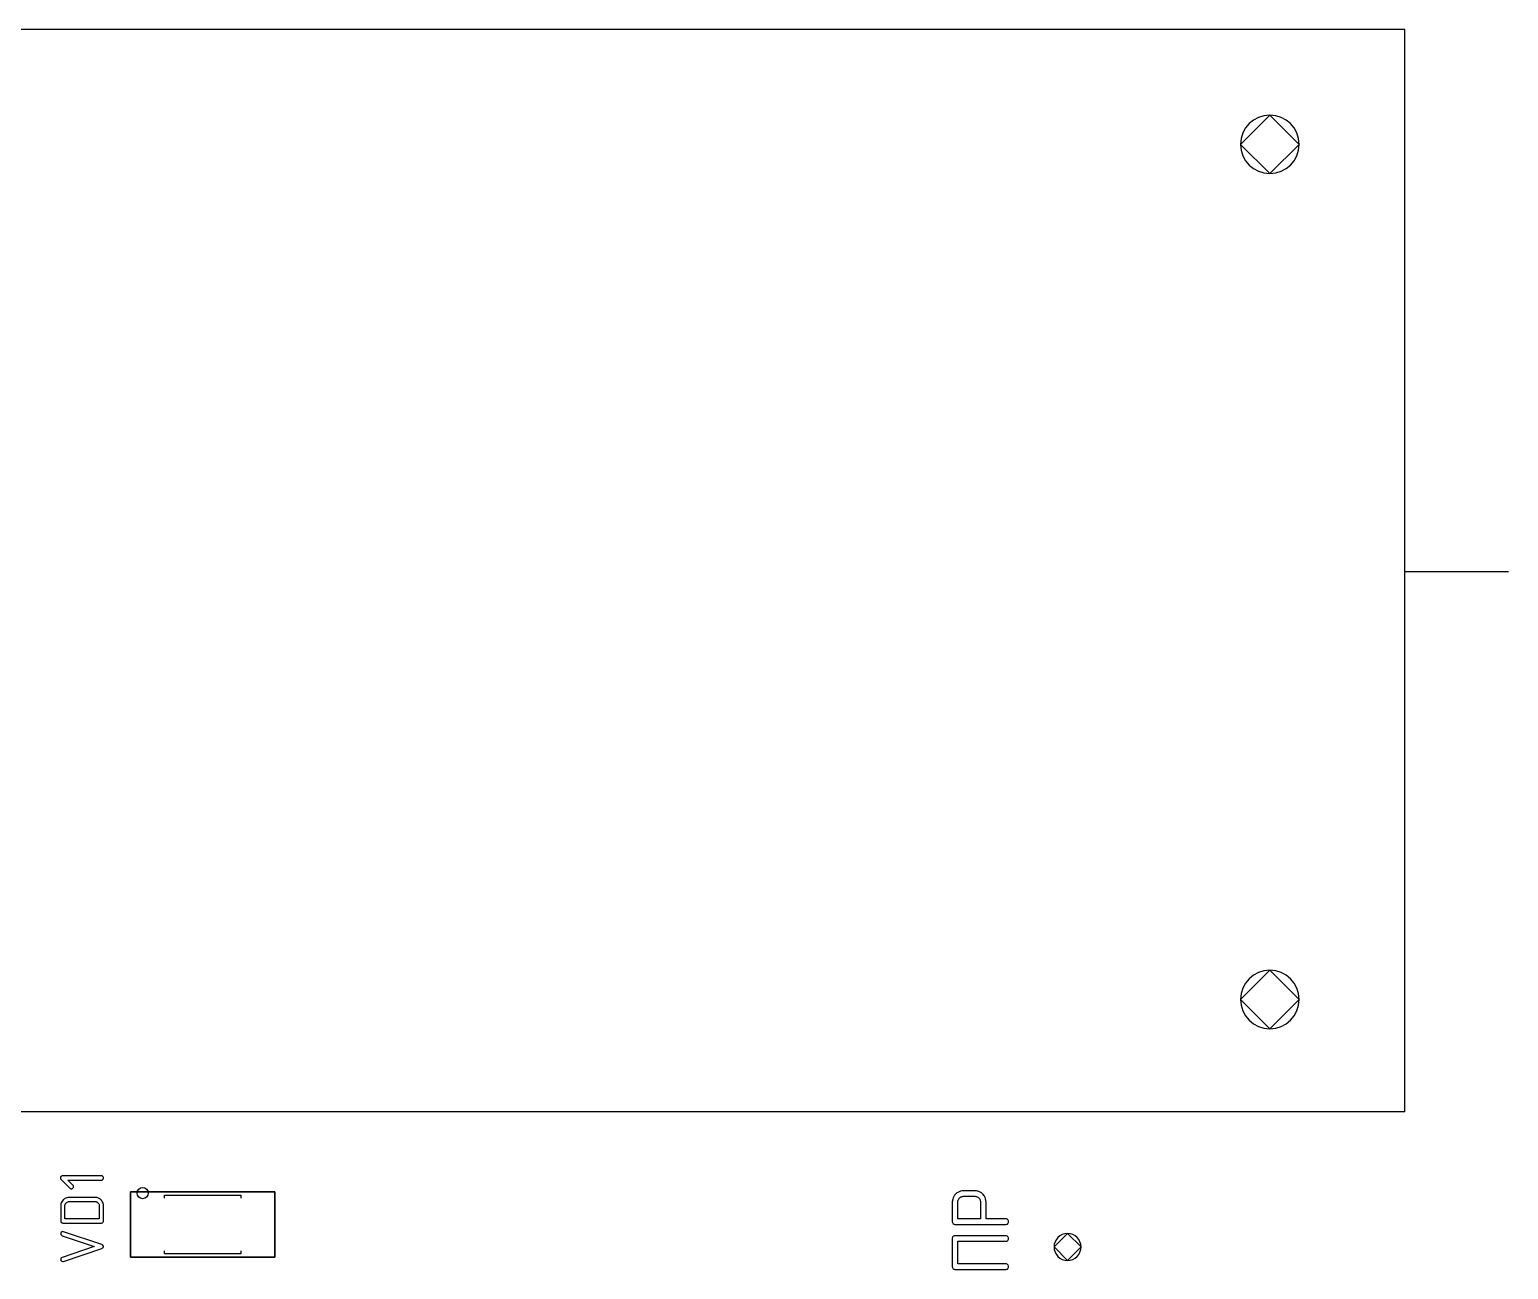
# Model space of a CAD drawing. Header units: inches. Extents: x 0 to 594, y -420 to 0.
# Drawn here: x 190.72 to 223.56, y -216.58 to -189.03 of the extents above; entities that cross this region are included whole.
import ezdxf

# ---------------------------------------------------------------- set-up
doc = ezdxf.new("R2010")
doc.units = ezdxf.units.IN
doc.header["$MEASUREMENT"] = 0

msp = doc.modelspace()

# ---------------------------------------------------------------- linework, layer by layer
at = {"color": 18, "true_color": 0x000000}
for p, q in [((221.262, -189.033), (172.262, -189.033)), ((221.262, -213.083), (221.262, -189.033)), ((218.262, -190.933), (217.612, -191.583)), ((218.912, -191.583), (218.262, -190.933)), ((217.612, -191.583), (218.262, -192.233)), ((218.262, -192.233), (218.912, -191.583)), ((223.562, -201.083), (221.262, -201.083)), ((218.262, -209.933), (217.612, -210.583)), ((218.912, -210.583), (218.262, -209.933)), ((217.612, -210.583), (218.262, -211.233)), ((218.262, -211.233), (218.912, -210.583)), ((221.262, -213.083), (172.262, -213.083)), ((191.4, -214.537), (191.399, -214.543)), ((191.399, -214.543), (191.399, -214.544)), ((191.399, -214.543), (191.399, -214.543)), ((191.399, -214.544), (191.4, -214.553)), ((191.405, -214.529), (191.4, -214.537)), ((191.4, -214.553), (191.402, -214.56)), ((191.402, -214.56), (191.403, -214.565)), ((191.403, -214.565), (191.405, -214.567)), ((191.413, -214.518), (191.405, -214.529)), ((191.405, -214.567), (191.409, -214.574)), ((191.409, -214.574), (191.415, -214.581)), ((191.416, -214.516), (191.413, -214.518)), ((191.415, -214.581), (191.419, -214.585)), ((191.424, -214.511), (191.416, -214.516)), ((191.419, -214.585), (191.42, -214.587)), ((191.42, -214.587), (191.612, -214.777)), ((191.437, -214.506), (191.424, -214.511)), ((191.454, -214.505), (191.437, -214.506)), ((192.311, -214.505), (191.454, -214.505)), ((191.678, -214.709), (191.568, -214.599)), ((191.568, -214.599), (192.311, -214.599)), ((191.612, -214.777), (191.623, -214.785)), ((191.623, -214.785), (191.634, -214.79)), ((191.634, -214.79), (191.641, -214.791)), ((191.641, -214.791), (191.643, -214.791)), ((191.643, -214.791), (191.644, -214.791)), ((191.644, -214.791), (191.651, -214.79)), ((191.651, -214.79), (191.657, -214.788)), ((191.657, -214.788), (191.668, -214.783)), ((191.668, -214.783), (191.675, -214.778)), ((191.675, -214.778), (191.677, -214.776)), ((191.677, -214.776), (191.678, -214.776)), ((191.681, -214.712), (191.678, -214.709)), ((191.678, -214.776), (191.687, -214.764)), ((191.685, -214.719), (191.681, -214.712)), ((191.689, -214.73), (191.685, -214.719)), ((191.687, -214.764), (191.691, -214.753)), ((191.692, -214.743), (191.689, -214.73)), ((191.691, -214.753), (191.692, -214.746)), ((191.692, -214.746), (191.692, -214.743)), ((192.313, -214.505), (192.311, -214.505)), ((192.311, -214.599), (192.327, -214.596)), ((192.315, -214.505), (192.313, -214.505)), ((192.324, -214.506), (192.315, -214.505)), ((192.335, -214.511), (192.324, -214.506)), ((192.327, -214.596), (192.338, -214.592)), ((192.346, -214.519), (192.335, -214.511)), ((192.338, -214.592), (192.344, -214.588)), ((192.344, -214.588), (192.346, -214.585)), ((192.348, -214.522), (192.346, -214.519)), ((192.346, -214.585), (192.353, -214.574)), ((192.352, -214.527), (192.348, -214.522)), ((192.356, -214.539), (192.352, -214.527)), ((192.353, -214.574), (192.356, -214.564)), ((192.358, -214.553), (192.356, -214.539)), ((192.356, -214.564), (192.358, -214.556)), ((192.358, -214.556), (192.358, -214.553)), ((191.409, -215.143), (191.407, -215.159)), ((191.413, -215.125), (191.409, -215.143)), ((191.42, -215.104), (191.413, -215.125)), ((191.43, -215.081), (191.42, -215.104)), ((191.444, -215.059), (191.43, -215.081)), ((191.462, -215.038), (191.444, -215.059)), ((191.465, -215.035), (191.462, -215.038)), ((191.472, -215.029), (191.465, -215.035)), ((191.485, -215.019), (191.472, -215.029)), ((191.501, -215.01), (191.485, -215.019)), ((191.52, -215), (191.501, -215.01)), ((191.502, -215.158), (191.505, -215.143)), ((191.505, -215.143), (191.509, -215.132)), ((191.509, -215.132), (191.515, -215.122)), ((191.515, -215.122), (191.52, -215.115)), ((191.543, -214.99), (191.52, -215)), ((191.52, -215.115), (191.524, -215.108)), ((191.524, -215.108), (191.527, -215.105)), ((191.527, -215.105), (191.529, -215.104)), ((191.529, -215.104), (191.54, -215.094)), ((191.54, -215.094), (191.551, -215.087)), ((191.568, -214.984), (191.543, -214.99)), ((191.551, -215.087), (191.563, -215.083)), ((191.563, -215.083), (191.572, -215.079)), ((191.596, -214.981), (191.568, -214.984)), ((191.572, -215.079), (191.582, -215.077)), ((191.582, -215.077), (191.589, -215.076)), ((191.589, -215.076), (191.595, -215.076)), ((191.595, -215.076), (191.596, -215.076)), ((192.167, -214.981), (191.596, -214.981)), ((191.596, -215.076), (192.169, -215.076)), ((192.169, -214.981), (192.167, -214.981)), ((192.17, -214.981), (192.169, -214.981)), ((192.169, -215.076), (192.184, -215.077)), ((192.174, -214.981), (192.17, -214.981)), ((192.18, -214.983), (192.174, -214.981)), ((192.196, -214.984), (192.18, -214.983)), ((192.184, -215.077), (192.197, -215.08)), ((192.214, -214.988), (192.196, -214.984)), ((192.197, -215.08), (192.21, -215.084)), ((192.21, -215.084), (192.219, -215.09)), ((192.235, -214.995), (192.214, -214.988)), ((192.219, -215.09), (192.227, -215.096)), ((192.227, -215.096), (192.234, -215.1)), ((192.234, -215.1), (192.236, -215.103)), ((192.258, -215.005), (192.235, -214.995)), ((192.236, -215.103), (192.238, -215.104)), ((192.238, -215.104), (192.246, -215.115)), ((192.246, -215.115), (192.252, -215.127)), ((192.252, -215.127), (192.258, -215.138)), ((192.28, -215.019), (192.258, -215.005)), ((192.258, -215.138), (192.26, -215.148)), ((192.26, -215.148), (192.262, -215.158)), ((192.303, -215.038), (192.28, -215.019)), ((192.305, -215.041), (192.303, -215.038)), ((192.311, -215.048), (192.305, -215.041)), ((192.32, -215.06), (192.311, -215.048)), ((192.329, -215.076), (192.32, -215.06)), ((192.341, -215.096), (192.329, -215.076)), ((192.349, -215.118), (192.341, -215.096)), ((192.355, -215.143), (192.349, -215.118)), ((192.358, -215.172), (192.355, -215.143)), ((192.959, -216.308), (192.959, -214.857)), ((192.959, -214.857), (192.959, -216.308)), ((192.959, -214.857), (196.165, -214.857)), ((196.165, -214.857), (192.959, -214.857)), ((193.712, -214.932), (195.412, -214.932)), ((193.712, -214.997), (193.712, -214.932)), ((195.412, -214.997), (195.412, -214.932)), ((196.165, -214.857), (196.165, -216.307)), ((196.165, -216.307), (196.165, -214.857)), ((211.212, -215.066), (211.21, -215.074)), ((211.21, -215.074), (211.21, -215.522)), ((211.21, -215.074), (211.21, -215.074)), ((211.213, -215.046), (211.212, -215.066)), ((211.219, -215.022), (211.213, -215.046)), ((211.228, -214.994), (211.219, -215.022)), ((211.241, -214.965), (211.228, -214.994)), ((211.26, -214.935), (211.241, -214.965)), ((211.284, -214.907), (211.26, -214.935)), ((211.287, -214.903), (211.284, -214.907)), ((211.297, -214.896), (211.287, -214.903)), ((211.313, -214.883), (211.297, -214.896)), ((211.334, -214.87), (211.313, -214.883)), ((211.36, -214.857), (211.334, -214.87)), ((211.334, -215.083), (211.336, -215.065)), ((211.334, -215.459), (211.334, -215.083)), ((211.336, -215.065), (211.339, -215.046)), ((211.336, -215.065), (211.336, -215.065)), ((211.339, -215.046), (211.345, -215.031)), ((211.345, -215.031), (211.352, -215.018)), ((211.352, -215.018), (211.36, -215.009)), ((211.389, -214.844), (211.36, -214.857)), ((211.36, -215.009), (211.365, -215)), ((211.365, -215), (211.369, -214.996)), ((211.369, -214.996), (211.371, -214.994)), ((211.371, -214.994), (211.386, -214.981)), ((211.386, -214.981), (211.4, -214.972)), ((211.423, -214.837), (211.389, -214.844)), ((211.4, -214.972), (211.415, -214.966)), ((211.415, -214.966), (211.428, -214.961)), ((211.46, -214.833), (211.423, -214.837)), ((211.428, -214.961), (211.441, -214.959)), ((211.441, -214.959), (211.45, -214.957)), ((211.45, -214.957), (211.458, -214.957)), ((211.458, -214.957), (211.46, -214.957)), ((211.71, -214.833), (211.46, -214.833)), ((211.46, -214.957), (211.711, -214.957)), ((211.711, -214.833), (211.71, -214.833)), ((211.713, -214.833), (211.711, -214.833)), ((211.711, -214.957), (211.732, -214.959)), ((211.719, -214.833), (211.713, -214.833)), ((211.726, -214.835), (211.719, -214.833)), ((211.747, -214.837), (211.726, -214.835)), ((211.732, -214.959), (211.749, -214.963)), ((211.771, -214.842), (211.747, -214.837)), ((211.749, -214.963), (211.765, -214.968)), ((211.765, -214.968), (211.778, -214.976)), ((211.799, -214.852), (211.771, -214.842)), ((211.778, -214.976), (211.787, -214.983)), ((211.787, -214.983), (211.797, -214.989)), ((211.797, -214.989), (211.8, -214.992)), ((211.828, -214.865), (211.799, -214.852)), ((211.8, -214.992), (211.802, -214.994)), ((211.802, -214.994), (211.813, -215.009)), ((211.813, -215.009), (211.821, -215.024)), ((211.821, -215.024), (211.828, -215.039)), ((211.858, -214.883), (211.828, -214.865)), ((211.828, -215.039), (211.832, -215.052)), ((211.832, -215.052), (211.834, -215.065)), ((211.834, -215.065), (211.836, -215.074)), ((211.836, -215.074), (211.836, -215.459)), ((211.887, -214.907), (211.858, -214.883)), ((211.891, -214.911), (211.887, -214.907)), ((211.899, -214.92), (211.891, -214.911)), ((211.91, -214.937), (211.899, -214.92)), ((211.923, -214.957), (211.91, -214.937)), ((211.937, -214.983), (211.923, -214.957)), ((211.948, -215.013), (211.937, -214.983)), ((211.956, -215.048), (211.948, -215.013)), ((211.96, -215.085), (211.956, -215.048)), ((211.96, -215.459), (211.96, -215.085)), ((191.407, -215.159), (191.406, -215.165)), ((191.406, -215.165), (191.406, -215.506)), ((191.406, -215.165), (191.406, -215.165)), ((191.501, -215.172), (191.502, -215.158)), ((191.501, -215.458), (191.501, -215.172)), ((192.263, -215.458), (191.501, -215.458)), ((191.502, -215.158), (191.502, -215.158)), ((192.262, -215.158), (192.263, -215.165)), ((192.263, -215.165), (192.263, -215.458)), ((192.358, -215.507), (192.358, -215.172)), ((211.836, -215.459), (211.334, -215.459)), ((212.398, -215.459), (211.96, -215.459)), ((212.4, -215.459), (212.398, -215.459)), ((212.404, -215.459), (212.4, -215.459)), ((212.415, -215.461), (212.404, -215.459)), ((212.43, -215.466), (212.415, -215.461)), ((212.445, -215.477), (212.43, -215.466)), ((191.406, -215.506), (191.407, -215.521)), ((191.407, -215.779), (191.406, -215.788)), ((191.406, -215.788), (191.406, -215.791)), ((191.406, -215.788), (191.406, -215.788)), ((191.406, -215.791), (191.407, -215.8)), ((191.407, -215.521), (191.413, -215.533)), ((191.412, -215.768), (191.407, -215.779)), ((191.407, -215.8), (191.41, -215.809)), ((191.419, -215.757), (191.412, -215.768)), ((191.413, -215.533), (191.422, -215.541)), ((191.422, -215.754), (191.419, -215.757)), ((191.422, -215.541), (191.43, -215.547)), ((191.429, -215.75), (191.422, -215.754)), ((191.439, -215.745), (191.429, -215.75)), ((191.43, -215.547), (191.439, -215.549)), ((191.439, -215.549), (191.447, -215.551)), ((191.453, -215.743), (191.439, -215.745)), ((191.447, -215.551), (191.453, -215.552)), ((191.453, -215.552), (191.454, -215.552)), ((191.47, -215.745), (191.453, -215.743)), ((191.454, -215.552), (192.311, -215.552)), ((192.317, -216.03), (191.47, -215.745)), ((192.311, -215.552), (192.327, -215.551)), ((192.327, -215.551), (192.338, -215.545)), ((192.338, -215.545), (192.346, -215.538)), ((192.346, -215.538), (192.352, -215.528)), ((192.352, -215.528), (192.355, -215.52)), ((192.355, -215.52), (192.356, -215.513)), ((192.356, -215.513), (192.358, -215.507)), ((211.21, -215.522), (211.212, -215.542)), ((211.212, -215.542), (211.219, -215.557)), ((211.219, -215.557), (211.23, -215.568)), ((211.23, -215.568), (211.241, -215.576)), ((211.241, -215.576), (211.252, -215.579)), ((211.252, -215.579), (211.263, -215.581)), ((211.263, -215.581), (211.271, -215.583)), ((211.271, -215.583), (211.273, -215.583)), ((211.273, -215.583), (212.398, -215.583)), ((212.398, -215.583), (212.419, -215.579)), ((212.419, -215.579), (212.434, -215.574)), ((212.434, -215.574), (212.441, -215.568)), ((212.441, -215.568), (212.445, -215.564)), ((212.447, -215.481), (212.445, -215.477)), ((212.445, -215.564), (212.454, -215.55)), ((212.452, -215.489), (212.447, -215.481)), ((212.458, -215.503), (212.452, -215.489)), ((212.454, -215.55), (212.458, -215.537)), ((212.46, -215.522), (212.458, -215.503)), ((212.458, -215.537), (212.46, -215.526)), ((212.46, -215.526), (212.46, -215.522)), ((213.77, -215.783), (213.47, -216.083)), ((214.07, -216.083), (213.77, -215.783)), ((191.41, -215.809), (191.415, -215.814)), ((191.415, -215.814), (191.416, -215.817)), ((191.416, -215.817), (191.424, -215.824)), ((191.424, -215.824), (191.431, -215.83)), ((191.431, -215.83), (191.437, -215.833)), ((191.437, -215.833), (191.44, -215.834)), ((192.152, -216.075), (191.439, -216.315)), ((191.44, -215.834), (192.152, -216.075)), ((191.47, -216.405), (192.317, -216.12)), ((192.318, -216.03), (192.317, -216.03)), ((192.317, -216.12), (192.331, -216.113)), ((192.32, -216.032), (192.318, -216.03)), ((192.327, -216.034), (192.32, -216.032)), ((192.336, -216.04), (192.327, -216.034)), ((192.331, -216.113), (192.341, -216.106)), ((192.346, -216.047), (192.336, -216.04)), ((192.341, -216.106), (192.348, -216.099)), ((192.348, -216.048), (192.346, -216.047)), ((192.351, -216.054), (192.348, -216.048)), ((192.348, -216.099), (192.352, -216.091)), ((192.353, -216.063), (192.351, -216.054)), ((192.352, -216.091), (192.355, -216.085)), ((192.358, -216.075), (192.353, -216.063)), ((192.355, -216.085), (192.358, -216.08)), ((192.358, -216.08), (192.358, -216.075)), ((211.213, -215.876), (211.21, -215.887)), ((211.21, -215.887), (211.21, -216.522)), ((211.21, -215.887), (211.21, -215.887)), ((211.217, -215.864), (211.213, -215.876)), ((211.225, -215.853), (211.217, -215.864)), ((211.236, -215.842), (211.225, -215.853)), ((211.252, -215.835), (211.236, -215.842)), ((211.273, -215.833), (211.252, -215.835)), ((212.398, -215.833), (211.273, -215.833)), ((211.334, -216.459), (211.334, -215.957)), ((211.334, -215.957), (212.398, -215.957)), ((212.4, -215.833), (212.398, -215.833)), ((212.398, -215.957), (212.419, -215.953)), ((212.404, -215.833), (212.4, -215.833)), ((212.415, -215.835), (212.404, -215.833)), ((212.43, -215.84), (212.415, -215.835)), ((212.419, -215.953), (212.434, -215.948)), ((212.445, -215.851), (212.43, -215.84)), ((212.434, -215.948), (212.441, -215.942)), ((212.441, -215.942), (212.445, -215.938)), ((212.447, -215.855), (212.445, -215.851)), ((212.445, -215.938), (212.454, -215.924)), ((212.452, -215.863), (212.447, -215.855)), ((212.458, -215.877), (212.452, -215.863)), ((212.454, -215.924), (212.458, -215.911)), ((212.46, -215.896), (212.458, -215.877)), ((212.458, -215.911), (212.46, -215.9)), ((212.46, -215.9), (212.46, -215.896)), ((213.47, -216.083), (213.77, -216.383)), ((213.77, -216.383), (214.07, -216.083)), ((191.41, -216.335), (191.406, -216.347)), ((191.406, -216.347), (191.406, -216.367)), ((191.406, -216.367), (191.409, -216.374)), ((191.409, -216.374), (191.413, -216.384)), ((191.412, -216.333), (191.41, -216.335)), ((191.416, -216.329), (191.412, -216.333)), ((191.413, -216.384), (191.419, -216.391)), ((191.426, -216.322), (191.416, -216.329)), ((191.419, -216.391), (191.42, -216.394)), ((191.42, -216.394), (191.422, -216.394)), ((191.422, -216.394), (191.433, -216.402)), ((191.439, -216.315), (191.426, -216.322)), ((191.433, -216.402), (191.443, -216.407)), ((191.443, -216.407), (191.45, -216.408)), ((191.45, -216.408), (191.451, -216.408)), ((191.451, -216.408), (191.453, -216.408)), ((191.453, -216.408), (191.47, -216.405)), ((192.959, -216.308), (196.165, -216.307)), ((196.165, -216.307), (192.959, -216.308)), ((193.712, -216.232), (193.712, -216.167)), ((193.712, -216.232), (195.412, -216.232)), ((195.412, -216.232), (195.412, -216.167)), ((212.398, -216.459), (211.334, -216.459)), ((212.4, -216.459), (212.398, -216.459)), ((212.404, -216.459), (212.4, -216.459)), ((212.415, -216.461), (212.404, -216.459)), ((212.43, -216.466), (212.415, -216.461)), ((211.21, -216.522), (211.212, -216.542)), ((211.212, -216.542), (211.219, -216.557)), ((211.219, -216.557), (211.23, -216.568)), ((211.23, -216.568), (211.241, -216.575)), ((211.241, -216.575), (211.252, -216.579)), ((211.252, -216.579), (211.263, -216.581)), ((211.263, -216.581), (211.271, -216.583)), ((211.271, -216.583), (211.273, -216.583)), ((211.273, -216.583), (212.398, -216.583)), ((212.398, -216.583), (212.419, -216.579)), ((212.419, -216.579), (212.434, -216.574)), ((212.445, -216.477), (212.43, -216.466)), ((212.434, -216.574), (212.441, -216.568)), ((212.441, -216.568), (212.445, -216.564)), ((212.447, -216.481), (212.445, -216.477)), ((212.445, -216.564), (212.454, -216.55)), ((212.452, -216.488), (212.447, -216.481)), ((212.458, -216.503), (212.452, -216.488)), ((212.454, -216.55), (212.458, -216.537)), ((212.46, -216.522), (212.458, -216.503)), ((212.458, -216.537), (212.46, -216.525)), ((212.46, -216.525), (212.46, -216.522))]:
    msp.add_line(p, q, dxfattribs=at)
at = {"color": 7, "true_color": 0xffffff}
for p, q in [((192.959, -216.308), (192.959, -214.857)), ((192.959, -214.857), (192.959, -216.308)), ((192.959, -214.857), (196.165, -214.857)), ((196.165, -214.857), (192.959, -214.857)), ((196.165, -214.857), (196.165, -216.307)), ((196.165, -216.307), (196.165, -214.857)), ((192.959, -216.308), (196.165, -216.307)), ((196.165, -216.307), (192.959, -216.308))]:
    msp.add_line(p, q, dxfattribs=at)
at = {"color": 18, "true_color": 0x000000}
for centre, radius, start, end in [((218.262, -191.583), 0.65, 90, 180), ((218.262, -191.583), 0.65, 0, 90), ((218.262, -191.583), 0.65, 180, 270), ((218.262, -191.583), 0.65, 270, 0), ((218.262, -210.583), 0.65, 90, 180), ((218.262, -210.583), 0.65, 0, 90), ((218.262, -210.583), 0.65, 180, 270), ((218.262, -210.583), 0.65, 270, 0), ((213.77, -216.083), 0.3, 90, 180), ((213.77, -216.083), 0.3, 0, 90), ((213.77, -216.083), 0.3, 180, 270), ((213.77, -216.083), 0.3, 270, 0)]:
    msp.add_arc(centre, radius, start, end, dxfattribs=at)
msp.add_ellipse((193.227, -214.886), major_axis=(0, 0.125), ratio=1, dxfattribs=at)

doc.saveas('drawing.dxf')
